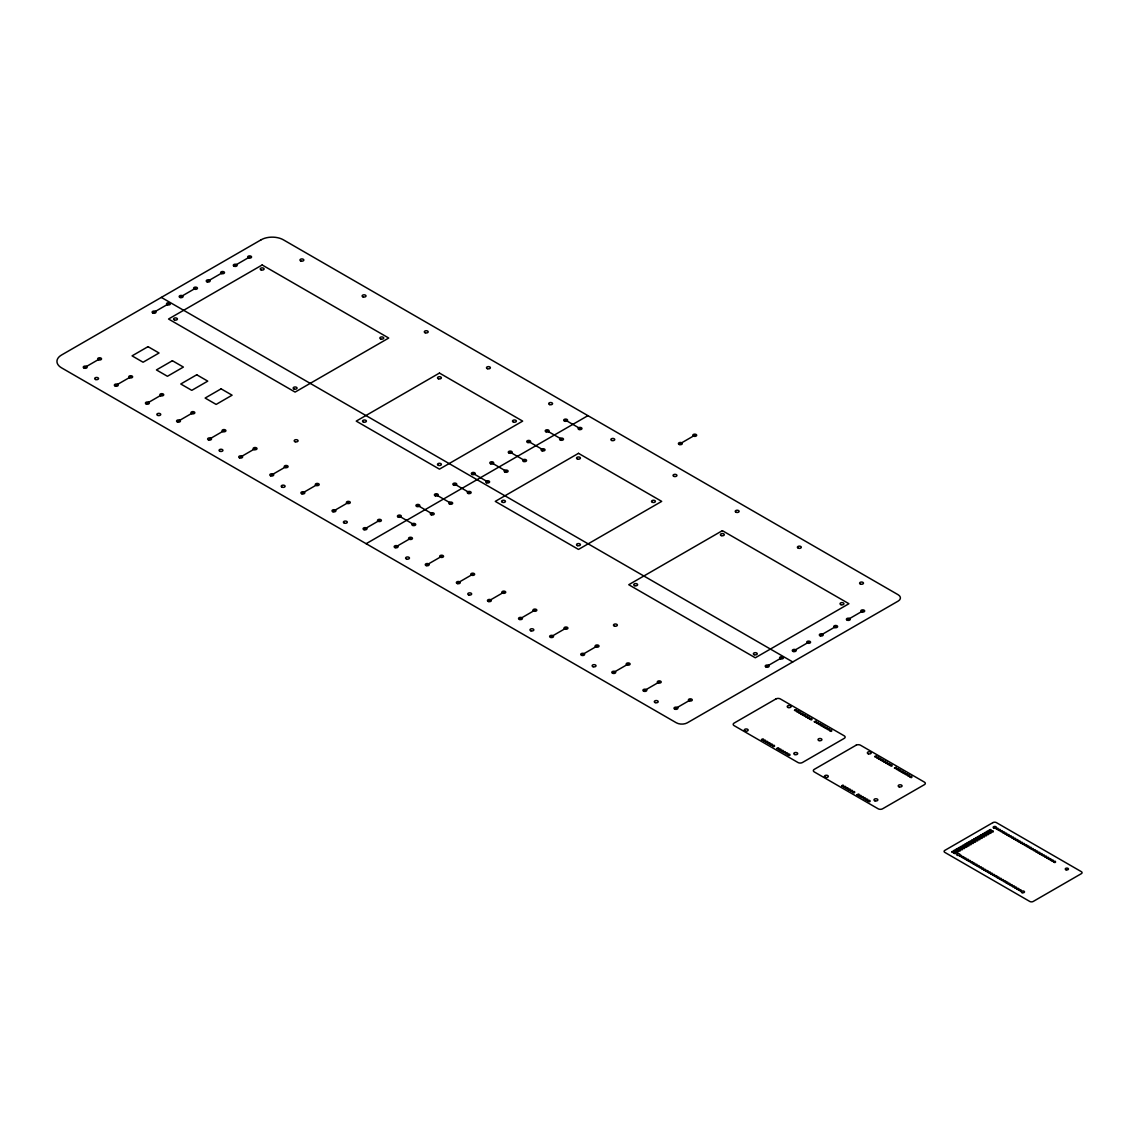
<?xml version="1.0" encoding="UTF-8"?>
<svg xmlns="http://www.w3.org/2000/svg" width="1139" height="1139" viewBox="0 0 1139 1139"><rect width="100%" height="100%" fill="white"/><g stroke="black" fill="none" stroke-linecap="round" stroke-linejoin="round"><path stroke-width="1.5" d="M154.078 312.171L168.472 303.857M181.115 296.553L195.524 288.238M208.166 280.934L222.575 272.62M235.218 265.316L249.612 257.001M85.211 367.199L99.606 358.885M116.292 385.139L130.7 376.838M147.387 403.092L161.795 394.777M178.481 421.046L192.875 412.731M209.576 438.999L223.97 430.684M240.671 456.953L255.065 448.638M271.751 474.892L286.16 466.591M302.846 492.845L317.24 484.531M333.941 510.799L348.335 502.484M365.035 528.752L379.429 520.438M366.146 543.702L587.938 415.65M396.116 546.706L410.524 538.391M427.21 564.645L441.619 556.345M680.339 443.584L694.747 435.269M458.305 582.599L472.699 574.284M489.4 600.552L503.794 592.237M520.495 618.505L534.889 610.191M551.575 636.459L565.983 628.144M582.67 654.398L597.064 646.084M613.764 672.352L628.159 664.037M644.859 690.305L659.253 681.99M675.94 708.259L690.348 699.944M767.173 666.144L781.582 657.829M794.225 650.526L808.619 642.211M821.276 634.907L835.67 626.592M848.327 619.289L862.721 610.974M565.627 420.22L580.036 428.535M547.161 430.884L561.555 439.198M528.681 441.548L543.089 449.862M510.215 452.211L524.609 460.526M491.749 462.875L506.143 471.19M473.269 473.539L487.663 481.854M161.325 297.407L792.744 661.958M454.803 484.203L469.197 492.518M436.322 494.867L450.731 503.182M417.856 505.531L432.251 513.846M399.376 516.195L413.784 524.51M761.493 739.567C764.013 742.187 764.554 737.047 761.493 739.567M763.685 740.834C766.761 743.326 766.12 738.243 763.685 740.834M765.892 742.101C769.039 744.579 768.298 739.538 765.906 742.059M768.099 743.383C771.003 745.931 770.633 740.863 768.099 743.326M770.291 744.65C773.395 747.099 772.712 742.172 770.32 744.55M772.498 745.917C775.374 748.408 775.161 743.468 772.527 745.817M776.898 748.465C779.873 751.028 779.361 745.874 776.898 748.465M779.104 749.733C781.895 752.309 781.795 747.198 779.104 749.733M781.297 751C784.102 753.548 784.088 748.551 781.311 750.957M783.504 752.281C786.593 754.773 785.967 749.718 783.504 752.281M785.711 753.548C788.644 756.025 788.359 751.099 785.739 753.449M787.903 754.815C790.836 757.293 790.608 752.381 787.932 754.716M794.509 710.323C797.585 712.786 796.958 707.903 794.538 710.223M796.716 711.604C799.507 714.139 799.592 709.028 796.731 711.548M798.923 712.872C802.027 715.349 801.329 710.28 798.923 712.872M801.116 714.139C803.878 716.744 803.863 711.562 801.116 714.139M803.322 715.406C806.27 717.926 805.899 712.886 803.337 715.363M805.529 716.687C808.177 719.264 808.562 714.181 805.529 716.63M807.722 717.954C810.641 720.432 810.27 715.534 807.75 717.855M809.929 719.222C812.776 721.742 812.691 716.744 809.957 719.122M814.328 721.77C817.147 724.333 817.076 719.165 814.328 721.77M816.535 723.037C819.61 725.543 818.941 720.432 816.535 723.037M818.727 724.304C821.703 726.81 821.361 721.77 818.742 724.262M820.934 725.586C823.853 728.134 823.454 723.066 820.948 725.529M823.141 726.853C826.202 729.33 825.519 724.404 823.17 726.753M825.334 728.12C828.238 730.626 827.968 725.671 825.362 728.02M827.54 729.401C830.602 731.893 829.89 726.91 827.555 729.344M829.747 730.669C832.467 733.274 832.452 728.177 829.747 730.669M841.65 785.839C844.782 788.345 843.871 783.276 841.65 785.839M843.842 787.12C846.718 789.697 846.476 784.486 843.842 787.12M846.049 788.387C848.769 790.95 848.854 785.938 846.063 788.33M848.256 789.654C851.089 792.189 851.018 787.163 848.256 789.612M850.449 790.922C853.382 793.399 853.111 788.487 850.477 790.822M852.655 792.203C855.375 794.751 855.517 789.711 852.684 792.103M857.055 794.737C859.66 797.343 860.102 792.174 857.055 794.737M859.262 796.019C862.308 798.524 861.668 793.499 859.262 796.019M861.454 797.286C864.629 799.749 863.818 794.737 861.468 797.229M863.661 798.553C866.565 801.101 866.21 796.033 863.675 798.51M865.868 799.82C868.986 802.269 868.245 797.357 865.896 799.72M868.06 801.101C870.951 803.593 870.737 798.624 868.089 801.002M874.667 756.609C877.699 759.072 877.158 754.175 874.695 756.51M876.873 757.876C879.692 760.411 879.692 755.342 876.888 757.819M879.08 759.144C882.269 761.635 881.33 756.552 879.08 759.144M881.273 760.425C884.476 762.902 883.508 757.819 881.273 760.425M883.48 761.692C886.299 764.226 886.299 759.186 883.494 761.635M885.686 762.959C888.619 765.479 888.278 760.482 885.686 762.916M887.879 764.226C890.413 766.846 890.84 761.834 887.907 764.127M890.086 765.508C893.147 767.957 892.52 763.087 890.114 765.408M894.485 768.042C897.56 770.548 896.963 765.436 894.485 768.042M896.692 769.323C899.411 771.929 899.497 766.732 896.692 769.323M898.885 770.59C901.846 773.125 901.362 768.113 898.899 770.534M901.091 771.858C903.754 774.435 904.138 769.352 901.106 771.815M903.298 773.125C906.203 775.631 905.875 770.704 903.327 773.025M905.491 774.406C908.338 776.926 908.253 771.915 905.519 774.306M907.698 775.673C910.687 778.165 910.118 773.224 907.726 775.574M909.904 776.94C912.695 779.517 912.61 774.406 909.904 776.94M951.734 851.844C954.226 854.435 954.952 849.395 951.748 851.787M953.799 853.011C956.632 855.546 956.603 850.52 953.799 852.969M953.941 850.577C956.845 853.068 956.546 848.128 953.955 850.477M955.991 851.744C958.981 854.264 958.511 849.224 956.005 851.687M956.134 849.295C958.967 851.858 958.867 846.804 956.134 849.295M958.198 850.477C961.231 852.983 960.618 847.943 958.198 850.477M958.34 848.028C961.259 850.577 960.86 845.522 958.355 847.986M959.721 856.044C962.683 858.507 962.313 853.624 959.736 855.944M960.405 849.196C963.38 851.758 962.839 846.619 960.405 849.196M960.533 846.761C963.352 849.295 963.366 844.255 960.547 846.704M961.914 857.325C964.462 859.931 964.89 854.919 961.942 857.211M962.597 847.929C965.345 850.477 965.459 845.465 962.612 847.872M962.74 845.494C965.545 848.085 965.431 842.917 962.74 845.494M964.121 858.592C967.139 861.07 966.513 856.186 964.149 858.493M964.804 846.661C967.737 849.125 967.481 844.213 964.833 846.562M964.947 844.213C968.107 846.704 967.225 841.621 964.947 844.213M967.011 845.38C969.901 847.886 969.574 842.96 967.025 845.28M967.139 842.945C970.143 845.437 969.56 840.497 967.168 842.846M966.328 859.86C968.933 862.465 969.332 857.283 966.328 859.86M969.204 844.113C972.094 846.661 971.795 841.621 969.218 844.07M969.346 841.678C972.45 844.113 971.781 839.187 969.374 841.579M968.52 861.127C971.595 863.633 970.969 858.535 968.52 861.127M971.41 842.846C974.215 845.394 974.244 840.326 971.425 842.789M971.553 840.397C974.201 842.974 974.4 838.005 971.581 840.297M970.727 862.408C973.503 864.999 973.56 859.817 970.727 862.408M973.617 841.579C976.536 844.141 976.052 839.059 973.617 841.579M973.745 839.13C976.835 841.636 976.223 836.567 973.745 839.13M972.92 863.675C975.881 866.21 975.397 861.198 972.934 863.618M975.81 840.297C978.914 842.803 978.23 837.706 975.81 840.297M975.952 837.863C978.899 840.397 978.429 835.385 975.966 837.806M975.126 864.942C978.059 867.434 977.789 862.465 975.155 864.843M978.017 839.03C980.95 841.564 980.622 836.482 978.031 838.973M978.159 836.596C981.263 839.073 980.551 834.019 978.159 836.596M977.333 866.224C980.252 868.701 979.91 863.789 977.362 866.11M980.223 837.763C983.242 840.226 982.715 835.314 980.238 837.663M980.352 835.314C983.242 837.891 982.971 832.723 980.352 835.314M979.526 867.491C982.459 870.011 982.16 864.957 979.54 867.434M982.416 836.482C985.506 838.945 984.765 834.047 982.444 836.382M982.558 834.047C985.705 836.51 984.851 831.541 982.573 833.99M981.733 868.758C984.708 871.321 984.196 866.181 981.733 868.758M984.623 835.214C987.584 837.72 987.186 832.694 984.637 835.172M984.765 832.78C987.826 835.229 987.2 830.359 984.779 832.68M983.939 870.025C986.901 872.574 986.303 867.534 983.939 870.025M986.83 833.947C989.577 836.496 989.649 831.456 986.83 833.89M986.958 831.498C989.891 833.976 989.592 829.078 986.986 831.399M986.132 871.307C989.25 873.77 988.609 868.772 986.146 871.25M989.022 832.68C991.912 835.229 991.67 830.089 989.022 832.68M989.165 830.231C992.012 832.751 991.955 827.74 989.179 830.189M988.339 872.574C991.172 875.094 991.158 870.096 988.353 872.517M991.229 831.399C994.076 833.962 993.963 828.865 991.229 831.399M990.546 873.841C993.621 876.29 992.881 871.42 990.56 873.741M992.738 875.122C995.828 877.571 995.116 872.659 992.767 875.008M996.184 828.822C999.074 831.313 998.86 826.444 996.212 828.722M994.945 876.389C997.963 878.867 997.508 873.869 994.959 876.332M998.39 830.089C1001.224 832.623 1001.167 827.612 998.419 829.989M997.152 877.656C1000.313 880.162 999.33 875.136 997.152 877.656M1000.597 831.37C1003.416 833.89 1003.231 828.964 1000.611 831.271M999.344 878.924C1002.121 881.529 1002.106 876.375 999.344 878.924M1002.79 832.637C1005.822 835.143 1005.239 830.06 1002.79 832.637M1001.551 880.205C1004.484 882.711 1004.171 877.742 1001.565 880.148M1004.997 833.905C1008.1 836.41 1007.374 831.299 1004.997 833.905M1003.758 881.472C1006.577 884.006 1006.577 878.966 1003.758 881.415M1007.189 835.186C1009.937 837.72 1010.065 832.723 1007.203 835.129M1005.951 882.739C1008.883 885.274 1008.57 880.219 1005.965 882.697M1009.396 836.453C1012.372 838.973 1011.945 833.947 1009.41 836.396M1008.157 884.021C1011.304 886.427 1010.521 881.572 1008.186 883.907M1011.603 837.72C1014.493 840.24 1014.223 835.229 1011.631 837.621M1010.364 885.288C1013.34 887.779 1012.856 882.782 1010.364 885.231M1013.795 838.987C1016.814 841.465 1016.315 836.553 1013.824 838.888M1012.557 886.555C1015.675 889.046 1014.991 883.935 1012.557 886.555M1016.002 840.269C1018.921 842.789 1018.636 837.749 1016.016 840.212M1014.764 887.822C1017.939 890.314 1017.027 885.217 1014.764 887.822M1018.209 841.536C1020.928 844.141 1020.914 839.044 1018.209 841.536M1016.956 889.103C1019.818 891.623 1019.747 886.583 1016.97 889.046M1020.402 842.803C1023.164 845.409 1023.093 840.326 1020.402 842.803M1019.163 890.371C1022.167 892.876 1021.626 887.879 1019.177 890.314M1022.608 844.084C1025.783 846.533 1024.958 841.564 1022.623 844.027M1024.815 845.352C1027.606 847.886 1027.677 842.832 1024.815 845.295M1027.008 846.619C1030.14 849.053 1029.371 844.184 1027.036 846.519M1029.215 847.886C1031.891 850.434 1032.148 845.437 1029.243 847.786M1031.421 849.167C1034.354 851.716 1033.956 846.633 1031.421 849.167M1033.614 850.434C1036.433 852.997 1036.376 847.9 1033.614 850.434M1035.821 851.701C1038.768 854.25 1038.327 849.167 1035.821 851.701M1038.028 852.983C1040.79 855.546 1040.832 850.477 1038.028 852.926M1040.22 854.25C1043.125 856.77 1042.911 851.744 1040.234 854.193M1042.427 855.517C1045.445 857.994 1044.876 853.083 1042.456 855.417M1044.634 856.784C1047.723 859.233 1047.068 854.307 1044.648 856.685M1046.826 858.066C1049.831 860.543 1049.403 855.517 1046.841 858.009M1049.033 859.333C1052.194 861.81 1051.311 856.756 1049.033 859.333M1051.226 860.6C1054.273 863.12 1053.703 858.037 1051.226 860.6M1053.433 861.881C1056.351 864.373 1056.209 859.333 1053.447 861.824M261.102 239.802L61.549 355.012A15.718 9.069 0 0 0 61.549 367.84L676.352 722.795A7.788 4.499 0 0 0 687.358 722.795L898.144 601.107A7.788 4.499 0 0 0 898.144 594.743L283.34 239.802A15.718 9.069 0 0 0 261.102 239.802M262.169 264.974L168.544 319.02L295.101 392.087L388.726 338.041L262.169 264.974M148.027 346.655L132.067 355.866L143.073 362.23L159.047 353.005L148.027 346.655M172.388 360.721L156.427 369.933L167.433 376.283L183.393 367.071L172.388 360.721M196.734 374.774L180.774 384L191.779 390.35L207.754 381.138L196.734 374.774M221.094 388.84L205.134 398.052L216.139 404.416L232.1 395.19L221.094 388.84M439.455 373.065L356.236 421.117L439.455 469.154L522.673 421.117L439.455 373.065M578.484 453.336L495.266 501.374L578.484 549.425L661.702 501.374L578.484 453.336M722.368 530.66L628.742 584.72L755.299 657.787L848.925 603.727L722.368 530.66M775.944 698.933L734.1 723.094A3.118 1.794 0 0 0 734.1 725.628L798.012 762.532A3.118 1.794 0 0 0 802.411 762.532L844.241 738.371A3.118 1.794 0 0 0 844.241 735.837L780.343 698.933A3.118 1.794 0 0 0 775.944 698.933M856.101 745.219L814.257 769.366A3.118 1.794 0 0 0 814.257 771.915L878.169 808.804A3.118 1.794 0 0 0 882.568 808.804L924.398 784.657A3.118 1.794 0 0 0 924.398 782.109L860.5 745.219A3.118 1.794 0 0 0 856.101 745.219M992.923 822.614L944.815 850.392A2.449 1.41 0 0 0 944.815 852.385L1029.756 901.447A2.449 1.41 0 0 0 1033.23 901.447L1081.338 873.67A2.449 1.41 0 0 0 1081.338 871.662L996.397 822.614A2.449 1.41 0 0 0 992.923 822.614M874.937 800.845A1.951 1.125 0 0 0 877.856 799.877A1.951 1.125 0 0 0 874.937 798.909A1.951 1.125 0 0 0 874.937 800.845M899.155 786.864A1.951 1.125 0 0 0 902.074 785.896A1.951 1.125 0 0 0 899.155 784.928A1.951 1.125 0 0 0 899.155 786.864M868.331 753.819A1.951 1.125 0 0 0 871.25 752.836A1.951 1.125 0 0 0 868.331 751.868A1.951 1.125 0 0 0 868.331 753.819M825.405 777.339A1.951 1.125 0 0 0 828.324 776.357A1.951 1.125 0 0 0 825.405 775.388A1.951 1.125 0 0 0 825.405 777.339M993.849 828.124A1.595 0.925 0 0 0 996.34 827.427A1.595 0.925 0 0 0 994.048 826.53A1.595 0.925 0 0 0 993.849 828.124M1066.061 869.812A1.595 0.925 0 0 0 1068.453 869.014A1.595 0.925 0 0 0 1066.061 868.217A1.595 0.925 0 0 0 1066.061 869.812M1022.11 892.677A1.595 0.925 0 0 0 1024.502 891.88A1.595 0.925 0 0 0 1022.11 891.082A1.595 0.925 0 0 0 1022.11 892.677M957.543 855.389A1.595 0.925 0 0 0 959.935 854.592A1.595 0.925 0 0 0 957.543 853.794A1.595 0.925 0 0 0 957.543 855.389M438.472 378.789A1.951 1.125 0 0 0 441.391 377.821A1.951 1.125 0 0 0 438.472 376.852A1.951 1.125 0 0 0 438.472 378.789M513.461 422.085A1.951 1.125 0 0 0 516.38 421.117A1.951 1.125 0 0 0 513.461 420.134A1.951 1.125 0 0 0 513.461 422.085M363.384 422.042A1.951 1.125 0 0 0 366.402 421.188A1.951 1.125 0 0 0 363.612 420.106A1.951 1.125 0 0 0 363.384 422.042M438.472 465.381A1.951 1.125 0 0 0 441.391 464.399A1.951 1.125 0 0 0 438.472 463.431A1.951 1.125 0 0 0 438.472 465.381M261.187 269.943A1.951 1.125 0 0 0 264.106 268.975A1.951 1.125 0 0 0 261.187 268.007A1.951 1.125 0 0 0 261.187 269.943M380.697 338.966A1.951 1.125 0 0 0 383.729 338.126A1.951 1.125 0 0 0 380.939 337.03A1.951 1.125 0 0 0 380.697 338.966M174.509 319.988A1.951 1.125 0 0 0 177.428 319.02A1.951 1.125 0 0 0 174.509 318.052A1.951 1.125 0 0 0 174.509 319.988M294.133 389.054A1.951 1.125 0 0 0 297.051 388.086A1.951 1.125 0 0 0 294.133 387.118A1.951 1.125 0 0 0 294.133 389.054M634.708 585.688A1.951 1.125 0 0 0 637.626 584.72A1.951 1.125 0 0 0 634.708 583.738A1.951 1.125 0 0 0 634.708 585.688M754.217 654.711A1.951 1.125 0 0 0 757.25 653.857A1.951 1.125 0 0 0 754.459 652.775A1.951 1.125 0 0 0 754.217 654.711M721.272 535.601A1.951 1.125 0 0 0 724.304 534.746A1.951 1.125 0 0 0 721.514 533.65A1.951 1.125 0 0 0 721.272 535.601M841.009 604.709A1.951 1.125 0 0 0 843.928 603.727A1.951 1.125 0 0 0 841.009 602.759A1.951 1.125 0 0 0 841.009 604.709M502.527 502.356A1.951 1.125 0 0 0 505.445 501.374A1.951 1.125 0 0 0 502.527 500.405A1.951 1.125 0 0 0 502.527 502.356M577.501 545.638A1.951 1.125 0 0 0 580.42 544.67A1.951 1.125 0 0 0 577.501 543.702A1.951 1.125 0 0 0 577.501 545.638M577.501 459.06A1.951 1.125 0 0 0 580.42 458.092A1.951 1.125 0 0 0 577.501 457.109A1.951 1.125 0 0 0 577.501 459.06M652.49 502.356A1.951 1.125 0 0 0 655.409 501.374A1.951 1.125 0 0 0 652.49 500.405A1.951 1.125 0 0 0 652.49 502.356M679.257 444.509A1.951 1.125 0 0 0 682.289 443.655A1.951 1.125 0 0 0 679.499 442.573A1.951 1.125 0 0 0 679.257 444.509M693.651 436.194A1.951 1.125 0 0 0 696.684 435.34A1.951 1.125 0 0 0 693.893 434.258A1.951 1.125 0 0 0 693.651 436.194M766.205 667.112A1.951 1.125 0 0 0 769.124 666.144A1.951 1.125 0 0 0 766.205 665.162A1.951 1.125 0 0 0 766.205 667.112M780.599 658.798A1.951 1.125 0 0 0 783.518 657.829A1.951 1.125 0 0 0 780.599 656.847A1.951 1.125 0 0 0 780.599 658.798M793.257 651.494A1.951 1.125 0 0 0 796.175 650.526A1.951 1.125 0 0 0 793.257 649.543A1.951 1.125 0 0 0 793.257 651.494M807.651 643.179A1.951 1.125 0 0 0 810.569 642.211A1.951 1.125 0 0 0 807.651 641.243A1.951 1.125 0 0 0 807.651 643.179M820.294 635.875A1.951 1.125 0 0 0 823.212 634.907A1.951 1.125 0 0 0 820.294 633.939A1.951 1.125 0 0 0 820.294 635.875M834.702 627.561A1.951 1.125 0 0 0 837.621 626.592A1.951 1.125 0 0 0 834.702 625.624A1.951 1.125 0 0 0 834.702 627.561M861.753 611.956A1.951 1.125 0 0 0 864.672 610.974A1.951 1.125 0 0 0 861.753 610.006A1.951 1.125 0 0 0 861.753 611.956M847.345 620.257A1.951 1.125 0 0 0 850.264 619.289A1.951 1.125 0 0 0 847.345 618.32A1.951 1.125 0 0 0 847.345 620.257M234.25 266.284A1.951 1.125 0 0 0 237.168 265.316A1.951 1.125 0 0 0 234.25 264.348A1.951 1.125 0 0 0 234.25 266.284M248.53 257.941A1.951 1.125 0 0 0 251.562 257.087A1.951 1.125 0 0 0 248.772 255.99A1.951 1.125 0 0 0 248.53 257.941M221.592 273.588A1.951 1.125 0 0 0 224.511 272.62A1.951 1.125 0 0 0 221.592 271.652A1.951 1.125 0 0 0 221.592 273.588M207.198 281.903A1.951 1.125 0 0 0 210.117 280.934A1.951 1.125 0 0 0 207.198 279.966A1.951 1.125 0 0 0 207.198 281.903M194.541 289.206A1.951 1.125 0 0 0 197.46 288.238A1.951 1.125 0 0 0 194.541 287.27A1.951 1.125 0 0 0 194.541 289.206M180.147 297.521A1.951 1.125 0 0 0 183.066 296.553A1.951 1.125 0 0 0 180.147 295.57A1.951 1.125 0 0 0 180.147 297.521M167.504 304.825A1.951 1.125 0 0 0 170.423 303.857A1.951 1.125 0 0 0 167.504 302.874A1.951 1.125 0 0 0 167.504 304.825M153.096 313.14A1.951 1.125 0 0 0 156.015 312.171A1.951 1.125 0 0 0 153.096 311.189A1.951 1.125 0 0 0 153.096 313.14M560.459 440.124A1.951 1.125 0 0 0 563.492 439.27A1.951 1.125 0 0 0 560.701 438.188A1.951 1.125 0 0 0 560.459 440.124M546.065 431.809A1.951 1.125 0 0 0 549.098 430.955A1.951 1.125 0 0 0 546.307 429.873A1.951 1.125 0 0 0 546.065 431.809M542.107 450.83A1.951 1.125 0 0 0 545.026 449.862A1.951 1.125 0 0 0 542.107 448.88A1.951 1.125 0 0 0 542.107 450.83M527.713 442.516A1.951 1.125 0 0 0 530.632 441.548A1.951 1.125 0 0 0 527.713 440.565A1.951 1.125 0 0 0 527.713 442.516M523.641 461.494A1.951 1.125 0 0 0 526.56 460.526A1.951 1.125 0 0 0 523.641 459.544A1.951 1.125 0 0 0 523.641 461.494M509.247 453.18A1.951 1.125 0 0 0 512.166 452.211A1.951 1.125 0 0 0 509.247 451.229A1.951 1.125 0 0 0 509.247 453.18M505.161 472.158A1.951 1.125 0 0 0 508.094 471.19A1.951 1.125 0 0 0 505.161 470.208A1.951 1.125 0 0 0 505.161 472.158M490.767 463.844A1.951 1.125 0 0 0 493.685 462.875A1.951 1.125 0 0 0 490.767 461.907A1.951 1.125 0 0 0 490.767 463.844M486.581 482.779A1.951 1.125 0 0 0 489.613 481.925A1.951 1.125 0 0 0 486.823 480.843A1.951 1.125 0 0 0 486.581 482.779M472.301 474.507A1.951 1.125 0 0 0 475.219 473.539A1.951 1.125 0 0 0 472.301 472.571A1.951 1.125 0 0 0 472.301 474.507M468.229 493.486A1.951 1.125 0 0 0 471.147 492.518A1.951 1.125 0 0 0 468.229 491.55A1.951 1.125 0 0 0 468.229 493.486M453.82 485.171A1.951 1.125 0 0 0 456.739 484.203A1.951 1.125 0 0 0 453.82 483.235A1.951 1.125 0 0 0 453.82 485.171M449.634 504.107A1.951 1.125 0 0 0 452.667 503.267A1.951 1.125 0 0 0 449.877 502.171A1.951 1.125 0 0 0 449.634 504.107M435.354 495.835A1.951 1.125 0 0 0 438.273 494.867A1.951 1.125 0 0 0 435.354 493.899A1.951 1.125 0 0 0 435.354 495.835M431.282 514.814A1.951 1.125 0 0 0 434.201 513.846A1.951 1.125 0 0 0 431.282 512.877A1.951 1.125 0 0 0 431.282 514.814M416.888 506.499A1.951 1.125 0 0 0 419.807 505.531A1.951 1.125 0 0 0 416.888 504.563A1.951 1.125 0 0 0 416.888 506.499M412.688 525.435A1.951 1.125 0 0 0 415.721 524.595A1.951 1.125 0 0 0 412.93 523.499A1.951 1.125 0 0 0 412.688 525.435M398.294 517.134A1.951 1.125 0 0 0 401.327 516.28A1.951 1.125 0 0 0 398.536 515.184A1.951 1.125 0 0 0 398.294 517.134M745.248 731.053A1.951 1.125 0 0 0 748.166 730.085A1.951 1.125 0 0 0 745.248 729.102A1.951 1.125 0 0 0 745.248 731.053M788.06 707.49A1.951 1.125 0 0 0 791.092 706.65A1.951 1.125 0 0 0 788.302 705.554A1.951 1.125 0 0 0 788.06 707.49M818.998 740.592A1.951 1.125 0 0 0 821.917 739.61A1.951 1.125 0 0 0 818.998 738.641A1.951 1.125 0 0 0 818.998 740.592M794.78 754.573A1.951 1.125 0 0 0 797.699 753.605A1.951 1.125 0 0 0 794.78 752.623A1.951 1.125 0 0 0 794.78 754.573M614.434 626.094A1.951 1.125 0 0 0 617.352 625.112A1.951 1.125 0 0 0 614.434 624.144A1.951 1.125 0 0 0 614.434 626.094M295.172 441.761A1.951 1.125 0 0 0 298.091 440.793A1.951 1.125 0 0 0 295.172 439.811A1.951 1.125 0 0 0 295.172 441.761M674.971 709.227A1.951 1.125 0 0 0 677.89 708.259A1.951 1.125 0 0 0 674.971 707.276A1.951 1.125 0 0 0 674.971 709.227M689.366 700.912A1.951 1.125 0 0 0 692.284 699.944A1.951 1.125 0 0 0 689.366 698.976A1.951 1.125 0 0 0 689.366 700.912M658.285 682.959A1.951 1.125 0 0 0 661.204 681.99A1.951 1.125 0 0 0 658.285 681.022A1.951 1.125 0 0 0 658.285 682.959M643.763 691.231A1.951 1.125 0 0 0 646.795 690.391A1.951 1.125 0 0 0 644.005 689.294A1.951 1.125 0 0 0 643.763 691.231M627.19 665.019A1.951 1.125 0 0 0 630.109 664.037A1.951 1.125 0 0 0 627.19 663.069A1.951 1.125 0 0 0 627.19 665.019M612.668 673.291A1.951 1.125 0 0 0 615.701 672.437A1.951 1.125 0 0 0 612.91 671.341A1.951 1.125 0 0 0 612.668 673.291M595.982 647.023A1.951 1.125 0 0 0 599.014 646.169A1.951 1.125 0 0 0 596.224 645.073A1.951 1.125 0 0 0 595.982 647.023M581.702 655.381A1.951 1.125 0 0 0 584.62 654.398A1.951 1.125 0 0 0 581.702 653.43A1.951 1.125 0 0 0 581.702 655.381M565.001 629.112A1.951 1.125 0 0 0 567.92 628.144A1.951 1.125 0 0 0 565.001 627.162A1.951 1.125 0 0 0 565.001 629.112M550.607 637.427A1.951 1.125 0 0 0 553.526 636.459A1.951 1.125 0 0 0 550.607 635.477A1.951 1.125 0 0 0 550.607 637.427M533.92 611.159A1.951 1.125 0 0 0 536.839 610.191A1.951 1.125 0 0 0 533.92 609.223A1.951 1.125 0 0 0 533.92 611.159M519.512 619.474A1.951 1.125 0 0 0 522.431 618.505A1.951 1.125 0 0 0 519.512 617.523A1.951 1.125 0 0 0 519.512 619.474M502.698 593.163A1.951 1.125 0 0 0 505.73 592.323A1.951 1.125 0 0 0 502.94 591.226A1.951 1.125 0 0 0 502.698 593.163M488.417 601.52A1.951 1.125 0 0 0 491.336 600.552A1.951 1.125 0 0 0 488.417 599.584A1.951 1.125 0 0 0 488.417 601.52M471.731 575.266A1.951 1.125 0 0 0 474.65 574.284A1.951 1.125 0 0 0 471.731 573.316A1.951 1.125 0 0 0 471.731 575.266M457.337 583.581A1.951 1.125 0 0 0 460.256 582.599A1.951 1.125 0 0 0 457.337 581.63A1.951 1.125 0 0 0 457.337 583.581M440.636 557.313A1.951 1.125 0 0 0 443.555 556.345A1.951 1.125 0 0 0 440.636 555.362A1.951 1.125 0 0 0 440.636 557.313M426.242 565.627A1.951 1.125 0 0 0 429.161 564.645A1.951 1.125 0 0 0 426.242 563.677A1.951 1.125 0 0 0 426.242 565.627M409.542 539.359A1.951 1.125 0 0 0 412.46 538.391A1.951 1.125 0 0 0 409.542 537.409A1.951 1.125 0 0 0 409.542 539.359M395.148 547.674A1.951 1.125 0 0 0 398.066 546.706A1.951 1.125 0 0 0 395.148 545.723A1.951 1.125 0 0 0 395.148 547.674M378.461 521.406A1.951 1.125 0 0 0 381.38 520.438A1.951 1.125 0 0 0 378.461 519.469A1.951 1.125 0 0 0 378.461 521.406M364.053 529.72A1.951 1.125 0 0 0 366.972 528.752A1.951 1.125 0 0 0 364.053 527.77A1.951 1.125 0 0 0 364.053 529.72M347.253 503.41A1.951 1.125 0 0 0 350.285 502.57A1.951 1.125 0 0 0 347.48 501.473A1.951 1.125 0 0 0 347.253 503.41M332.972 511.767A1.951 1.125 0 0 0 335.891 510.799A1.951 1.125 0 0 0 332.972 509.831A1.951 1.125 0 0 0 332.972 511.767M316.158 485.47A1.951 1.125 0 0 0 319.191 484.616A1.951 1.125 0 0 0 316.4 483.52A1.951 1.125 0 0 0 316.158 485.47M301.878 493.828A1.951 1.125 0 0 0 304.796 492.845A1.951 1.125 0 0 0 301.878 491.877A1.951 1.125 0 0 0 301.878 493.828M285.177 467.56A1.951 1.125 0 0 0 288.096 466.591A1.951 1.125 0 0 0 285.177 465.609A1.951 1.125 0 0 0 285.177 467.56M270.669 475.831A1.951 1.125 0 0 0 273.702 474.977A1.951 1.125 0 0 0 270.911 473.881A1.951 1.125 0 0 0 270.669 475.831M254.097 449.606A1.951 1.125 0 0 0 257.015 448.638A1.951 1.125 0 0 0 254.097 447.655A1.951 1.125 0 0 0 254.097 449.606M239.574 457.878A1.951 1.125 0 0 0 242.607 457.024A1.951 1.125 0 0 0 239.816 455.942A1.951 1.125 0 0 0 239.574 457.878M222.874 431.61A1.951 1.125 0 0 0 225.906 430.77A1.951 1.125 0 0 0 223.116 429.674A1.951 1.125 0 0 0 222.874 431.61M208.594 439.967A1.951 1.125 0 0 0 211.512 438.999A1.951 1.125 0 0 0 208.594 438.017A1.951 1.125 0 0 0 208.594 439.967M191.793 413.671A1.951 1.125 0 0 0 194.826 412.816A1.951 1.125 0 0 0 192.035 411.72A1.951 1.125 0 0 0 191.793 413.671M177.513 422.014A1.951 1.125 0 0 0 180.432 421.046A1.951 1.125 0 0 0 177.513 420.077A1.951 1.125 0 0 0 177.513 422.014M160.699 395.717A1.951 1.125 0 0 0 163.731 394.863A1.951 1.125 0 0 0 160.941 393.767A1.951 1.125 0 0 0 160.699 395.717M146.305 404.032A1.951 1.125 0 0 0 149.337 403.178A1.951 1.125 0 0 0 146.532 402.081A1.951 1.125 0 0 0 146.305 404.032M129.604 377.764A1.951 1.125 0 0 0 132.637 376.909A1.951 1.125 0 0 0 129.846 375.827A1.951 1.125 0 0 0 129.604 377.764M115.324 386.121A1.951 1.125 0 0 0 118.242 385.139A1.951 1.125 0 0 0 115.324 384.17A1.951 1.125 0 0 0 115.324 386.121M98.509 359.81A1.951 1.125 0 0 0 101.542 358.956A1.951 1.125 0 0 0 98.751 357.874A1.951 1.125 0 0 0 98.509 359.81M84.229 368.168A1.951 1.125 0 0 0 87.148 367.199A1.951 1.125 0 0 0 84.229 366.217A1.951 1.125 0 0 0 84.229 368.168M95.633 379.529A1.951 1.125 0 0 0 98.552 378.561A1.951 1.125 0 0 0 95.633 377.593A1.951 1.125 0 0 0 95.633 379.529M157.823 415.436A1.951 1.125 0 0 0 160.741 414.454A1.951 1.125 0 0 0 157.823 413.485A1.951 1.125 0 0 0 157.823 415.436M220.012 451.329A1.951 1.125 0 0 0 222.931 450.361A1.951 1.125 0 0 0 220.012 449.392A1.951 1.125 0 0 0 220.012 451.329M282.187 487.236A1.951 1.125 0 0 0 285.106 486.268A1.951 1.125 0 0 0 282.187 485.285A1.951 1.125 0 0 0 282.187 487.236M344.377 523.143A1.951 1.125 0 0 0 347.295 522.16A1.951 1.125 0 0 0 344.377 521.192A1.951 1.125 0 0 0 344.377 523.143M406.552 559.035A1.951 1.125 0 0 0 409.471 558.067A1.951 1.125 0 0 0 406.552 557.099A1.951 1.125 0 0 0 406.552 559.035M468.741 594.942A1.951 1.125 0 0 0 471.66 593.96A1.951 1.125 0 0 0 468.741 592.992A1.951 1.125 0 0 0 468.741 594.942M530.916 630.835A1.951 1.125 0 0 0 533.835 629.867A1.951 1.125 0 0 0 530.916 628.899A1.951 1.125 0 0 0 530.916 630.835M593.106 666.742A1.951 1.125 0 0 0 596.024 665.774A1.951 1.125 0 0 0 593.106 664.792A1.951 1.125 0 0 0 593.106 666.742M655.167 702.606A1.951 1.125 0 0 0 658.2 701.752A1.951 1.125 0 0 0 655.409 700.656A1.951 1.125 0 0 0 655.167 702.606M564.659 421.188A1.951 1.125 0 0 0 567.578 420.22A1.951 1.125 0 0 0 564.659 419.237A1.951 1.125 0 0 0 564.659 421.188M579.053 429.503A1.951 1.125 0 0 0 581.972 428.535A1.951 1.125 0 0 0 579.053 427.552A1.951 1.125 0 0 0 579.053 429.503M300.796 260.973A1.951 1.125 0 0 0 303.828 260.119A1.951 1.125 0 0 0 301.038 259.037A1.951 1.125 0 0 0 300.796 260.973M362.985 296.88A1.951 1.125 0 0 0 366.018 296.026A1.951 1.125 0 0 0 363.227 294.93A1.951 1.125 0 0 0 362.985 296.88M425.16 332.773A1.951 1.125 0 0 0 428.193 331.919A1.951 1.125 0 0 0 425.402 330.837A1.951 1.125 0 0 0 425.16 332.773M487.35 368.68A1.951 1.125 0 0 0 490.382 367.826A1.951 1.125 0 0 0 487.592 366.73A1.951 1.125 0 0 0 487.35 368.68M549.539 404.573A1.951 1.125 0 0 0 552.572 403.733A1.951 1.125 0 0 0 549.781 402.637A1.951 1.125 0 0 0 549.539 404.573M611.714 440.48A1.951 1.125 0 0 0 614.747 439.626A1.951 1.125 0 0 0 611.956 438.543A1.951 1.125 0 0 0 611.714 440.48M673.904 476.387A1.951 1.125 0 0 0 676.936 475.533A1.951 1.125 0 0 0 674.146 474.436A1.951 1.125 0 0 0 673.904 476.387M736.207 512.322A1.951 1.125 0 0 0 739.126 511.354A1.951 1.125 0 0 0 736.207 510.372A1.951 1.125 0 0 0 736.207 512.322M798.382 548.229A1.951 1.125 0 0 0 801.301 547.247A1.951 1.125 0 0 0 798.382 546.279A1.951 1.125 0 0 0 798.382 548.229M860.443 584.079A1.951 1.125 0 0 0 863.476 583.239A1.951 1.125 0 0 0 860.685 582.143A1.951 1.125 0 0 0 860.443 584.079"/></g></svg>
